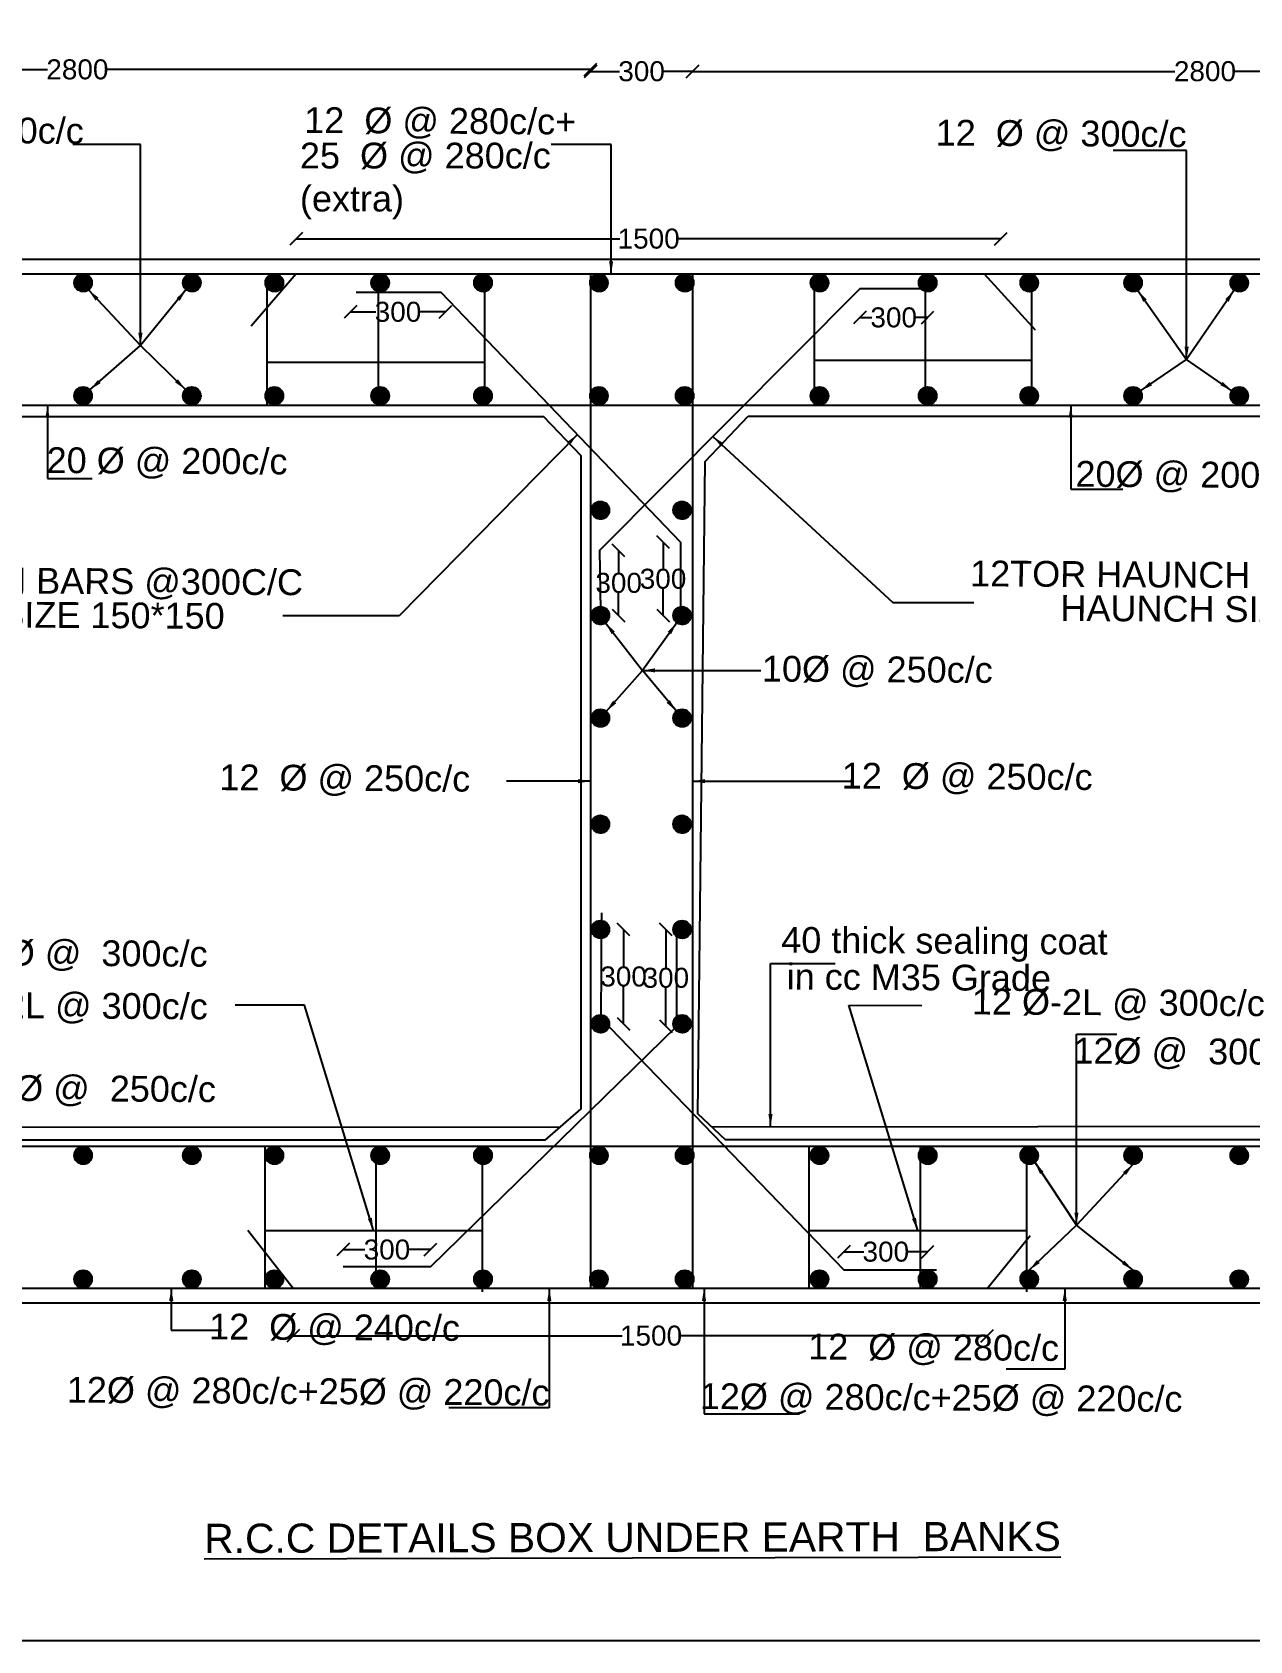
# Model space of a CAD drawing. Header units: millimetres. Extents: x 5124 to 6568637, y 2311 to 91879094.
# Drawn here: x 3732011 to 3741149, y 45934475 to 45946545 of the extents above; entities that cross this region are included whole.
import ezdxf

# ---------------------------------------------------------------- set-up
doc = ezdxf.new("R2010")
doc.units = ezdxf.units.MM
doc.header["$MEASUREMENT"] = 0
for name, color, linetype in [('DIMENSION', 7, 'Continuous'), ('DRAWING', 7, 'Continuous'), ('TEXT', 7, 'Continuous')]:
    doc.layers.add(name, color=color, linetype=linetype)
doc.styles.get("Standard").update_dxf_attribs({"font": 'arial.ttf', "height": 150})
doc.dimstyles.get("Standard").update_dxf_attribs({"dimtxt": 200, "dimasz": 110, "dimexe": 0.18, "dimexo": 0.0625, "dimgap": 0.09, "dimtad": 0, "dimtih": 1, "dimtoh": 1, "dimdec": 0, "dimzin": 0, "dimdsep": 46, "dimtxsty": 'Standard', "dimblk": 'OBLIQUE', "dimcen": 0.09, "dimse1": 1, "dimse2": 1, "dimadec": 0, "dimazin": 0, "dimtfac": 1, "dimtdec": 0, "dimtofl": 0, "dimtmove": 0, "dimatfit": 3, "dimfxl": 1, "dimtolj": 1, "dimtzin": 0, "dimarcsym": 0})

# ---------------------------------------------------------------- blocks, each defined once
blk = doc.blocks.new('_Oblique')
at = {"color": 0, "linetype": 'ByBlock', "lineweight": -2}
blk.add_line((-0.5, -0.5), (0.5, 0.5), dxfattribs=at)
blk = doc.blocks.new('*D96')
at = {"layer": 'Defpoints', "color": 0}
for p in [(3736201, 45946265), (3728498, 45944731), (3736201, 45944731)]:
    blk.add_point(p, dxfattribs=at)
at = {"layer": 'DIMENSION', "color": 0, "lineweight": -2}
for p, q in [((3728498, 45946265), (3732125, 45946265)), ((3736201, 45946265), (3732575, 45946265))]:
    blk.add_line(p, q, dxfattribs=at)
at = {"layer": 'DIMENSION', "color": 0, "lineweight": -2, "xscale": 95, "yscale": 95, "zscale": 95, "rotation": 180}
blk.add_blockref('_Oblique', (3728498, 45946265), dxfattribs=at)
at = {"layer": 'DIMENSION', "color": 0, "lineweight": -2, "xscale": 95, "yscale": 95, "zscale": 95}
blk.add_blockref('_Oblique', (3736201, 45946265), dxfattribs=at)
at = {"layer": 'DIMENSION', "color": 0, "insert": (3732350, 45946265), "char_height": 150, "attachment_point": 5}
blk.add_mtext('\\A1;2800', dxfattribs=at)
blk = doc.blocks.new('*D97')
at = {"layer": 'Defpoints', "color": 0}
for p in [(3736966, 45946251), (3736201, 45944731), (3736966, 45944731)]:
    blk.add_point(p, dxfattribs=at)
at = {"layer": 'DIMENSION', "color": 0, "lineweight": -2}
for p, q in [((3736201, 45946251), (3736418, 45946251)), ((3736966, 45946251), (3736749, 45946251))]:
    blk.add_line(p, q, dxfattribs=at)
at = {"layer": 'DIMENSION', "color": 0, "lineweight": -2, "xscale": 95, "yscale": 95, "zscale": 95, "rotation": 180}
blk.add_blockref('_Oblique', (3736201, 45946251), dxfattribs=at)
at = {"layer": 'DIMENSION', "color": 0, "lineweight": -2, "xscale": 95, "yscale": 95, "zscale": 95}
blk.add_blockref('_Oblique', (3736966, 45946251), dxfattribs=at)
at = {"layer": 'DIMENSION', "color": 0, "insert": (3736584, 45946251), "char_height": 150, "attachment_point": 5}
blk.add_mtext('\\A1;300', dxfattribs=at)
blk = doc.blocks.new('*D98')
at = {"layer": 'Defpoints', "color": 0}
for p in [(3744657, 45946251), (3736966, 45944697), (3744657, 45944731)]:
    blk.add_point(p, dxfattribs=at)
at = {"layer": 'DIMENSION', "color": 0, "lineweight": -2}
for p, q in [((3736966, 45946251), (3740587, 45946251)), ((3744657, 45946251), (3741037, 45946251))]:
    blk.add_line(p, q, dxfattribs=at)
at = {"layer": 'DIMENSION', "color": 0, "lineweight": -2, "xscale": 95, "yscale": 95, "zscale": 95, "rotation": 180}
blk.add_blockref('_Oblique', (3736966, 45946251), dxfattribs=at)
at = {"layer": 'DIMENSION', "color": 0, "lineweight": -2, "xscale": 95, "yscale": 95, "zscale": 95}
blk.add_blockref('_Oblique', (3744657, 45946251), dxfattribs=at)
at = {"layer": 'DIMENSION', "color": 0, "insert": (3740812, 45946251), "char_height": 150, "attachment_point": 5}
blk.add_mtext('\\A1;2800', dxfattribs=at)
blk = doc.blocks.new('*D100')
at = {"layer": 'Defpoints', "color": 0}
for p in [(3739281, 45944995), (3733993, 45944731), (3739281, 45944731)]:
    blk.add_point(p, dxfattribs=at)
at = {"layer": 'DIMENSION', "color": 0, "lineweight": -2}
for p, q in [((3733993, 45944995), (3736420, 45944995)), ((3739281, 45944995), (3736854, 45944995))]:
    blk.add_line(p, q, dxfattribs=at)
at = {"layer": 'DIMENSION', "color": 0, "lineweight": -2, "xscale": 95, "yscale": 95, "zscale": 95, "rotation": 180}
blk.add_blockref('_Oblique', (3733993, 45944995), dxfattribs=at)
at = {"layer": 'DIMENSION', "color": 0, "lineweight": -2, "xscale": 95, "yscale": 95, "zscale": 95}
blk.add_blockref('_Oblique', (3739281, 45944995), dxfattribs=at)
at = {"layer": 'DIMENSION', "color": 0, "insert": (3736637, 45944995), "char_height": 150, "attachment_point": 5}
blk.add_mtext('\\A1;1500', dxfattribs=at)
blk = doc.blocks.new('*D101')
at = {"layer": 'Defpoints', "color": 0}
for p in [(3738221, 45944619), (3738731, 45944598), (3738221, 45944404)]:
    blk.add_point(p, dxfattribs=at)
at = {"layer": 'DIMENSION', "color": 0, "lineweight": -2}
for p, q in [((3738221, 45944404), (3738311, 45944404)), ((3738731, 45944404), (3738642, 45944404))]:
    blk.add_line(p, q, dxfattribs=at)
at = {"layer": 'DIMENSION', "color": 0, "lineweight": -2, "xscale": 95, "yscale": 95, "zscale": 95, "rotation": 180}
blk.add_blockref('_Oblique', (3738221, 45944404), dxfattribs=at)
at = {"layer": 'DIMENSION', "color": 0, "lineweight": -2, "xscale": 95, "yscale": 95, "zscale": 95}
blk.add_blockref('_Oblique', (3738731, 45944404), dxfattribs=at)
at = {"layer": 'DIMENSION', "color": 0, "insert": (3738476, 45944404), "char_height": 150, "attachment_point": 5}
blk.add_mtext('\\A1;300', dxfattribs=at)
blk = doc.blocks.new('*D102')
at = {"layer": 'Defpoints', "color": 0}
for p in [(3734399, 45944585), (3735113, 45944558), (3735113, 45944446)]:
    blk.add_point(p, dxfattribs=at)
at = {"layer": 'DIMENSION', "color": 0, "lineweight": -2}
for p, q in [((3734399, 45944446), (3734591, 45944446)), ((3735113, 45944446), (3734922, 45944446))]:
    blk.add_line(p, q, dxfattribs=at)
at = {"layer": 'DIMENSION', "color": 0, "lineweight": -2, "xscale": 95, "yscale": 95, "zscale": 95, "rotation": 180}
blk.add_blockref('_Oblique', (3734399, 45944446), dxfattribs=at)
at = {"layer": 'DIMENSION', "color": 0, "lineweight": -2, "xscale": 95, "yscale": 95, "zscale": 95}
blk.add_blockref('_Oblique', (3735113, 45944446), dxfattribs=at)
at = {"layer": 'DIMENSION', "color": 0, "insert": (3734756, 45944446), "char_height": 150, "attachment_point": 5}
blk.add_mtext('\\A1;300', dxfattribs=at)
blk = doc.blocks.new('*D107')
at = {"layer": 'Defpoints', "color": 0}
for p in [(3734345, 45937410), (3734345, 45937281), (3735000, 45937281)]:
    blk.add_point(p, dxfattribs=at)
at = {"layer": 'DIMENSION', "color": 0, "lineweight": -2}
for p, q in [((3734345, 45937410), (3734507, 45937410)), ((3735000, 45937410), (3734838, 45937410))]:
    blk.add_line(p, q, dxfattribs=at)
at = {"layer": 'DIMENSION', "color": 0, "lineweight": -2, "xscale": 95, "yscale": 95, "zscale": 95, "rotation": 180}
blk.add_blockref('_Oblique', (3734345, 45937410), dxfattribs=at)
at = {"layer": 'DIMENSION', "color": 0, "lineweight": -2, "xscale": 95, "yscale": 95, "zscale": 95}
blk.add_blockref('_Oblique', (3735000, 45937410), dxfattribs=at)
at = {"layer": 'DIMENSION', "color": 0, "insert": (3734673, 45937410), "char_height": 150, "attachment_point": 5}
blk.add_mtext('\\A1;300', dxfattribs=at)
blk = doc.blocks.new('*D108')
at = {"layer": 'Defpoints', "color": 0}
for p in [(3736275, 45939812), (3736275, 45939105), (3736449, 45939105)]:
    blk.add_point(p, dxfattribs=at)
at = {"layer": 'DIMENSION', "color": 0, "lineweight": -2}
for p, q in [((3736449, 45939812), (3736449, 45939535)), ((3736449, 45939105), (3736449, 45939382))]:
    blk.add_line(p, q, dxfattribs=at)
at = {"layer": 'DIMENSION', "color": 0, "lineweight": -2, "xscale": 95, "yscale": 95, "zscale": 95}
for p, rotation in [((3736449, 45939812), 90), ((3736449, 45939105), 270)]:
    blk.add_blockref('_Oblique', p, dxfattribs=dict(at, rotation=rotation))
at = {"layer": 'DIMENSION', "color": 0, "insert": (3736449, 45939459), "char_height": 150, "attachment_point": 5}
blk.add_mtext('\\A1;300', dxfattribs=at)
blk = doc.blocks.new('*D109')
at = {"layer": 'Defpoints', "color": 0}
for p in [(3736766, 45939812), (3736888, 45939812), (3736847, 45939086)]:
    blk.add_point(p, dxfattribs=at)
at = {"layer": 'DIMENSION', "color": 0, "lineweight": -2}
for p, q in [((3736766, 45939812), (3736766, 45939526)), ((3736766, 45939086), (3736766, 45939372))]:
    blk.add_line(p, q, dxfattribs=at)
at = {"layer": 'DIMENSION', "color": 0, "lineweight": -2, "xscale": 95, "yscale": 95, "zscale": 95}
for p, rotation in [((3736766, 45939812), 90), ((3736766, 45939086), 270)]:
    blk.add_blockref('_Oblique', p, dxfattribs=dict(at, rotation=rotation))
at = {"layer": 'DIMENSION', "color": 0, "insert": (3736766, 45939449), "char_height": 150, "attachment_point": 5}
blk.add_mtext('\\A1;300', dxfattribs=at)
blk = doc.blocks.new('*D110')
at = {"layer": 'Defpoints', "color": 0}
for p in [(3736269, 45942656), (3736412, 45942656), (3736275, 45942168)]:
    blk.add_point(p, dxfattribs=at)
at = {"layer": 'DIMENSION', "color": 0, "lineweight": -2}
for p, q in [((3736412, 45942656), (3736412, 45942489)), ((3736412, 45942168), (3736412, 45942335))]:
    blk.add_line(p, q, dxfattribs=at)
at = {"layer": 'DIMENSION', "color": 0, "lineweight": -2, "xscale": 95, "yscale": 95, "zscale": 95}
for p, rotation in [((3736412, 45942656), 90), ((3736412, 45942168), 270)]:
    blk.add_blockref('_Oblique', p, dxfattribs=dict(at, rotation=rotation))
at = {"layer": 'DIMENSION', "color": 0, "insert": (3736412, 45942412), "char_height": 150, "attachment_point": 5}
blk.add_mtext('\\A1;300', dxfattribs=at)
blk = doc.blocks.new('*D111')
at = {"layer": 'Defpoints', "color": 0}
for p in [(3736877, 45942718), (3736745, 45942168), (3736888, 45942168)]:
    blk.add_point(p, dxfattribs=at)
at = {"layer": 'DIMENSION', "color": 0, "lineweight": -2}
for p, q in [((3736745, 45942718), (3736745, 45942519)), ((3736745, 45942168), (3736745, 45942366))]:
    blk.add_line(p, q, dxfattribs=at)
at = {"layer": 'DIMENSION', "color": 0, "lineweight": -2, "xscale": 95, "yscale": 95, "zscale": 95}
for p, rotation in [((3736745, 45942718), 90), ((3736745, 45942168), 270)]:
    blk.add_blockref('_Oblique', p, dxfattribs=dict(at, rotation=rotation))
at = {"layer": 'DIMENSION', "color": 0, "insert": (3736745, 45942443), "char_height": 150, "attachment_point": 5}
blk.add_mtext('\\A1;300', dxfattribs=at)
blk = doc.blocks.new('*D118')
at = {"layer": 'Defpoints', "color": 0}
for p in [(3733970, 45937119), (3739178, 45937119), (3739178, 45936764)]:
    blk.add_point(p, dxfattribs=at)
at = {"layer": 'DIMENSION', "color": 0, "lineweight": -2}
for p, q in [((3733970, 45936764), (3736438, 45936764)), ((3739178, 45936764), (3736872, 45936764))]:
    blk.add_line(p, q, dxfattribs=at)
at = {"layer": 'DIMENSION', "color": 0, "lineweight": -2, "xscale": 95, "yscale": 95, "zscale": 95, "rotation": 180}
blk.add_blockref('_Oblique', (3733970, 45936764), dxfattribs=at)
at = {"layer": 'DIMENSION', "color": 0, "lineweight": -2, "xscale": 95, "yscale": 95, "zscale": 95}
blk.add_blockref('_Oblique', (3739178, 45936764), dxfattribs=at)
at = {"layer": 'DIMENSION', "color": 0, "insert": (3736655, 45936764), "char_height": 150, "attachment_point": 5}
blk.add_mtext('\\A1;1500', dxfattribs=at)
blk = doc.blocks.new('*D119')
at = {"layer": 'Defpoints', "color": 0}
for p in [(3738731, 45937394), (3738103, 45937259), (3738731, 45937256)]:
    blk.add_point(p, dxfattribs=at)
at = {"layer": 'DIMENSION', "color": 0, "lineweight": -2}
for p, q in [((3738103, 45937394), (3738252, 45937394)), ((3738731, 45937394), (3738583, 45937394))]:
    blk.add_line(p, q, dxfattribs=at)
at = {"layer": 'DIMENSION', "color": 0, "lineweight": -2, "xscale": 95, "yscale": 95, "zscale": 95, "rotation": 180}
blk.add_blockref('_Oblique', (3738103, 45937394), dxfattribs=at)
at = {"layer": 'DIMENSION', "color": 0, "lineweight": -2, "xscale": 95, "yscale": 95, "zscale": 95}
blk.add_blockref('_Oblique', (3738731, 45937394), dxfattribs=at)
at = {"layer": 'DIMENSION', "color": 0, "insert": (3738417, 45937394), "char_height": 150, "attachment_point": 5}
blk.add_mtext('\\A1;300', dxfattribs=at)

msp = doc.modelspace()

# ---------------------------------------------------------------- hatches: boundary and pattern name
at = {"layer": 'DRAWING'}
h = msp.add_hatch(dxfattribs=at)
h.set_pattern_fill('ANSI31', color=256, scale=0.879733, style=0)
h.set_pattern_definition([(45, (570531.74816, 5525353.57618), (-0.07775810721613, 0.07775810721613), [])])
h.paths.add_polyline_path([(3732459.7, 45944664.6, 0.9586945), (3732326.7, 45944670.2), (3732326.7, 45944659, 0.9586945)])
h = msp.add_hatch(dxfattribs=at)
h.set_pattern_fill('ANSI31', color=256, scale=0.879733, style=0)
h.set_pattern_definition([(45, (571347.32808, 5525353.57618), (-0.07775810721613, 0.07775810721613), [])])
h.paths.add_polyline_path([(3733275.3, 45944664.6, 0.9586945), (3733142.3, 45944670.2), (3733142.3, 45944659, 0.9586945)])
h = msp.add_hatch(dxfattribs=at)
h.set_pattern_fill('ANSI31', color=256, scale=0.879733, style=0)
h.set_pattern_definition([(45, (571966.5322, 5525353.57618), (-0.07775810721613, 0.07775810721613), [])])
h.paths.add_polyline_path([(3733894.5, 45944664.6, 0.9586945), (3733761.5, 45944670.2), (3733761.5, 45944659, 0.9586945)])
h = msp.add_hatch(dxfattribs=at)
h.set_pattern_fill('ANSI31', color=256, scale=0.879733, style=0)
h.set_pattern_definition([(45, (572760.9331, 5525353.57618), (-0.07775810721613, 0.07775810721613), [])])
h.paths.add_polyline_path([(3734688.9, 45944664.6, 0.9586945), (3734555.9, 45944670.2), (3734555.9, 45944659, 0.9586945)])
h = msp.add_hatch(dxfattribs=at)
h.set_pattern_fill('ANSI31', color=256, scale=0.879733, style=0)
h.set_pattern_definition([(45, (573532.77648, 5525353.57618), (-0.07775810721613, 0.07775810721613), [])])
h.paths.add_polyline_path([(3735460.8, 45944664.6, 0.9586945), (3735327.7, 45944670.2), (3735327.7, 45944659, 0.9586945)])
h = msp.add_hatch(dxfattribs=at)
h.set_pattern_fill('ANSI31', color=256, scale=0.879733, style=0)
h.set_pattern_definition([(45, (574402.74511, 5525353.57618), (-0.07775810721613, 0.07775810721613), [])])
h.paths.add_polyline_path([(3736330.7, 45944664.6, 0.9586945), (3736197.7, 45944670.2), (3736197.7, 45944659, 0.9586945)])
h = msp.add_hatch(dxfattribs=at)
h.set_pattern_fill('ANSI31', color=256, scale=0.879733, style=0)
h.set_pattern_definition([(45, (575046.1359, 5525353.57618), (-0.07775810721613, 0.07775810721613), [])])
h.paths.add_polyline_path([(3736974.1, 45944664.6, 0.9586945), (3736841.1, 45944670.2), (3736841.1, 45944659, 0.9586945)])
h = msp.add_hatch(dxfattribs=at)
h.set_pattern_fill('ANSI31', color=256, scale=0.879733, style=0)
h.set_pattern_definition([(45, (576057.71567, 5525353.57618), (-0.07775810721613, 0.07775810721613), [])])
h.paths.add_polyline_path([(3737985.7, 45944664.6, 0.9586945), (3737852.7, 45944670.2), (3737852.7, 45944659, 0.9586945)])
h = msp.add_hatch(dxfattribs=at)
h.set_pattern_fill('ANSI31', color=256, scale=0.879733, style=0)
h.set_pattern_definition([(45, (576869.536, 5525353.57618), (-0.07775810721613, 0.07775810721613), [])])
h.paths.add_polyline_path([(3738797.5, 45944664.6, 0.9586945), (3738664.5, 45944670.2), (3738664.5, 45944659, 0.9586945)])
h = msp.add_hatch(dxfattribs=at)
h.set_pattern_fill('ANSI31', color=256, scale=0.879733, style=0)
h.set_pattern_definition([(45, (577631.98041, 5525353.57618), (-0.07775810721613, 0.07775810721613), [])])
h.paths.add_polyline_path([(3739560, 45944664.6, 0.9586945), (3739426.9, 45944670.2), (3739426.9, 45944659, 0.9586945)])
h = msp.add_hatch(dxfattribs=at)
h.set_pattern_fill('ANSI31', color=256, scale=0.879733, style=0)
h.set_pattern_definition([(45, (578411.21764, 5525353.57618), (-0.07775810721613, 0.07775810721613), [])])
h.paths.add_polyline_path([(3740339.2, 45944664.6, 0.9586945), (3740206.2, 45944670.2), (3740206.2, 45944659, 0.9586945)])
h = msp.add_hatch(dxfattribs=at)
h.set_pattern_fill('ANSI31', color=256, scale=0.879733, style=0)
h.set_pattern_definition([(45, (579207.74899, 5525353.57618), (-0.07775810721613, 0.07775810721613), [])])
h.paths.add_polyline_path([(3741135.7, 45944664.6, 0.9586945), (3741002.7, 45944670.2), (3741002.7, 45944659, 0.9586945)])
h = msp.add_hatch(dxfattribs=at)
h.set_pattern_fill('ANSI31', color=256, scale=0.879733, style=0)
h.set_pattern_definition([(45, (570531.74816, 5524505.63443), (-0.07775810721613, 0.07775810721613), [])])
h.paths.add_polyline_path([(3732459.7, 45943816.7, 0.9586945), (3732326.7, 45943822.3), (3732326.7, 45943811.1, 0.9586945)])
h = msp.add_hatch(dxfattribs=at)
h.set_pattern_fill('ANSI31', color=256, scale=0.879733, style=0)
h.set_pattern_definition([(45, (571347.32808, 5524505.63443), (-0.07775810721613, 0.07775810721613), [])])
h.paths.add_polyline_path([(3733275.3, 45943816.7, 0.9586945), (3733142.3, 45943822.3), (3733142.3, 45943811.1, 0.9586945)])
h = msp.add_hatch(dxfattribs=at)
h.set_pattern_fill('ANSI31', color=256, scale=0.879733, style=0)
h.set_pattern_definition([(45, (571966.5322, 5524505.63443), (-0.07775810721613, 0.07775810721613), [])])
h.paths.add_polyline_path([(3733894.5, 45943816.7, 0.9586945), (3733761.5, 45943822.3), (3733761.5, 45943811.1, 0.9586945)])
h = msp.add_hatch(dxfattribs=at)
h.set_pattern_fill('ANSI31', color=256, scale=0.879733, style=0)
h.set_pattern_definition([(45, (572760.9331, 5524505.63443), (-0.07775810721613, 0.07775810721613), [])])
h.paths.add_polyline_path([(3734688.9, 45943816.7, 0.9586945), (3734555.9, 45943822.3), (3734555.9, 45943811.1, 0.9586945)])
h = msp.add_hatch(dxfattribs=at)
h.set_pattern_fill('ANSI31', color=256, scale=0.879733, style=0)
h.set_pattern_definition([(45, (573532.77648, 5524505.63443), (-0.07775810721613, 0.07775810721613), [])])
h.paths.add_polyline_path([(3735460.8, 45943816.7, 0.9586945), (3735327.7, 45943822.3), (3735327.7, 45943811.1, 0.9586945)])
h = msp.add_hatch(dxfattribs=at)
h.set_pattern_fill('ANSI31', color=256, scale=0.879733, style=0)
h.set_pattern_definition([(45, (574402.74511, 5524505.63443), (-0.07775810721613, 0.07775810721613), [])])
h.paths.add_polyline_path([(3736330.7, 45943816.7, 0.9586945), (3736197.7, 45943822.3), (3736197.7, 45943811.1, 0.9586945)])
h = msp.add_hatch(dxfattribs=at)
h.set_pattern_fill('ANSI31', color=256, scale=0.879733, style=0)
h.set_pattern_definition([(45, (575046.1359, 5524505.63443), (-0.07775810721613, 0.07775810721613), [])])
h.paths.add_polyline_path([(3736974.1, 45943816.7, 0.9586945), (3736841.1, 45943822.3), (3736841.1, 45943811.1, 0.9586945)])
h = msp.add_hatch(dxfattribs=at)
h.set_pattern_fill('ANSI31', color=256, scale=0.879733, style=0)
h.set_pattern_definition([(45, (576057.71567, 5524505.63443), (-0.07775810721613, 0.07775810721613), [])])
h.paths.add_polyline_path([(3737985.7, 45943816.7, 0.9586945), (3737852.7, 45943822.3), (3737852.7, 45943811.1, 0.9586945)])
h = msp.add_hatch(dxfattribs=at)
h.set_pattern_fill('ANSI31', color=256, scale=0.879733, style=0)
h.set_pattern_definition([(45, (576869.536, 5524505.63443), (-0.07775810721613, 0.07775810721613), [])])
h.paths.add_polyline_path([(3738797.5, 45943816.7, 0.9586945), (3738664.5, 45943822.3), (3738664.5, 45943811.1, 0.9586945)])
h = msp.add_hatch(dxfattribs=at)
h.set_pattern_fill('ANSI31', color=256, scale=0.879733, style=0)
h.set_pattern_definition([(45, (577631.98041, 5524505.63443), (-0.07775810721613, 0.07775810721613), [])])
h.paths.add_polyline_path([(3739560, 45943816.7, 0.9586945), (3739426.9, 45943822.3), (3739426.9, 45943811.1, 0.9586945)])
h = msp.add_hatch(dxfattribs=at)
h.set_pattern_fill('ANSI31', color=256, scale=0.879733, style=0)
h.set_pattern_definition([(45, (578411.21764, 5524505.63443), (-0.07775810721613, 0.07775810721613), [])])
h.paths.add_polyline_path([(3740339.2, 45943816.7, 0.9586945), (3740206.2, 45943822.3), (3740206.2, 45943811.1, 0.9586945)])
h = msp.add_hatch(dxfattribs=at)
h.set_pattern_fill('ANSI31', color=256, scale=0.879733, style=0)
h.set_pattern_definition([(45, (579207.74899, 5524505.63443), (-0.07775810721613, 0.07775810721613), [])])
h.paths.add_polyline_path([(3741135.7, 45943816.7, 0.9586945), (3741002.7, 45943822.3), (3741002.7, 45943811.1, 0.9586945)])
h = msp.add_hatch(dxfattribs=at)
h.set_pattern_fill('ANSI31', color=256, scale=0.879733, style=0)
h.set_pattern_definition([(45, (574413.75229, 5523646.84931), (-0.07775810721613, 0.07775810721613), [])])
h.paths.add_polyline_path([(3736341.7, 45942957.9, 0.9586945), (3736208.7, 45942963.5), (3736208.7, 45942952.3, 0.9586945)])
h = msp.add_hatch(dxfattribs=at)
h.set_pattern_fill('ANSI31', color=256, scale=0.879733, style=0)
h.set_pattern_definition([(45, (575026.31446, 5523646.84931), (-0.07775810721613, 0.07775810721613), [])])
h.paths.add_polyline_path([(3736954.3, 45942957.9, 0.9586945), (3736821.3, 45942963.5), (3736821.3, 45942952.3, 0.9586945)])
h = msp.add_hatch(dxfattribs=at)
h.set_pattern_fill('ANSI31', color=256, scale=0.879733, style=0)
h.set_pattern_definition([(45, (574413.75229, 5522856.93204), (-0.07775810721613, 0.07775810721613), [])])
h.paths.add_polyline_path([(3736341.7, 45942168, 0.9586945), (3736208.7, 45942173.6), (3736208.7, 45942162.4, 0.9586945)])
h = msp.add_hatch(dxfattribs=at)
h.set_pattern_fill('ANSI31', color=256, scale=0.879733, style=0)
h.set_pattern_definition([(45, (575026.31446, 5522856.93204), (-0.07775810721613, 0.07775810721613), [])])
h.paths.add_polyline_path([(3736954.3, 45942168, 0.9586945), (3736821.3, 45942173.6), (3736821.3, 45942162.4, 0.9586945)])
h = msp.add_hatch(dxfattribs=at)
h.set_pattern_fill('ANSI31', color=256, scale=0.879733, style=0)
h.set_pattern_definition([(45, (574413.75229, 5522087.52985), (-0.07775810721613, 0.07775810721613), [])])
h.paths.add_polyline_path([(3736341.7, 45941398.6, 0.9586945), (3736208.7, 45941404.2), (3736208.7, 45941393, 0.9586945)])
h = msp.add_hatch(dxfattribs=at)
h.set_pattern_fill('ANSI31', color=256, scale=0.879733, style=0)
h.set_pattern_definition([(45, (575026.31446, 5522087.52985), (-0.07775810721613, 0.07775810721613), [])])
h.paths.add_polyline_path([(3736954.3, 45941398.6, 0.9586945), (3736821.3, 45941404.2), (3736821.3, 45941393, 0.9586945)])
h = msp.add_hatch(dxfattribs=at)
h.set_pattern_fill('ANSI31', color=256, scale=0.879733, style=0)
h.set_pattern_definition([(45, (574413.75229, 5521291.27791), (-0.07775810721613, 0.07775810721613), [])])
h.paths.add_polyline_path([(3736341.7, 45940602.3, 0.9586945), (3736208.7, 45940607.9), (3736208.7, 45940596.7, 0.9586945)])
h = msp.add_hatch(dxfattribs=at)
h.set_pattern_fill('ANSI31', color=256, scale=0.879733, style=0)
h.set_pattern_definition([(45, (575026.31446, 5521291.27791), (-0.07775810721613, 0.07775810721613), [])])
h.paths.add_polyline_path([(3736954.3, 45940602.3, 0.9586945), (3736821.3, 45940607.9), (3736821.3, 45940596.7, 0.9586945)])
h = msp.add_hatch(dxfattribs=at)
h.set_pattern_fill('ANSI31', color=256, scale=0.879733, style=0)
h.set_pattern_definition([(45, (574413.75229, 5520501.41876), (-0.07775810721613, 0.07775810721613), [])])
h.paths.add_polyline_path([(3736341.7, 45939812.5, 0.9586945), (3736208.7, 45939818.1), (3736208.7, 45939806.8, 0.9586945)])
h = msp.add_hatch(dxfattribs=at)
h.set_pattern_fill('ANSI31', color=256, scale=0.879733, style=0)
h.set_pattern_definition([(45, (575026.31446, 5520501.41876), (-0.07775810721613, 0.07775810721613), [])])
h.paths.add_polyline_path([(3736954.3, 45939812.5, 0.9586945), (3736821.3, 45939818.1), (3736821.3, 45939806.8, 0.9586945)])
h = msp.add_hatch(dxfattribs=at)
h.set_pattern_fill('ANSI31', color=256, scale=0.879733, style=0)
h.set_pattern_definition([(45, (574413.75229, 5519793.56177), (-0.07775810721613, 0.07775810721613), [])])
h.paths.add_polyline_path([(3736341.7, 45939104.6, 0.9586945), (3736208.7, 45939110.2), (3736208.7, 45939099, 0.9586945)])
h = msp.add_hatch(dxfattribs=at)
h.set_pattern_fill('ANSI31', color=256, scale=0.879733, style=0)
h.set_pattern_definition([(45, (575026.31446, 5519793.56177), (-0.07775810721613, 0.07775810721613), [])])
h.paths.add_polyline_path([(3736954.3, 45939104.6, 0.9586945), (3736821.3, 45939110.2), (3736821.3, 45939099, 0.9586945)])
h = msp.add_hatch(dxfattribs=at)
h.set_pattern_fill('ANSI31', color=256, scale=0.879733, style=0)
h.set_pattern_definition([(45, (570531.74816, 5518806.33954), (-0.07775810721613, 0.07775810721613), [])])
h.paths.add_polyline_path([(3732459.7, 45938117.4, 0.9586945), (3732326.7, 45938123), (3732326.7, 45938111.8, 0.9586945)])
h = msp.add_hatch(dxfattribs=at)
h.set_pattern_fill('ANSI31', color=256, scale=0.879733, style=0)
h.set_pattern_definition([(45, (571347.32808, 5518806.33954), (-0.07775810721613, 0.07775810721613), [])])
h.paths.add_polyline_path([(3733275.3, 45938117.4, 0.9586945), (3733142.3, 45938123), (3733142.3, 45938111.8, 0.9586945)])
h = msp.add_hatch(dxfattribs=at)
h.set_pattern_fill('ANSI31', color=256, scale=0.879733, style=0)
h.set_pattern_definition([(45, (571966.5322, 5518806.33954), (-0.07775810721613, 0.07775810721613), [])])
h.paths.add_polyline_path([(3733894.5, 45938117.4, 0.9586945), (3733761.5, 45938123), (3733761.5, 45938111.8, 0.9586945)])
h = msp.add_hatch(dxfattribs=at)
h.set_pattern_fill('ANSI31', color=256, scale=0.879733, style=0)
h.set_pattern_definition([(45, (572760.9331, 5518806.33954), (-0.07775810721613, 0.07775810721613), [])])
h.paths.add_polyline_path([(3734688.9, 45938117.4, 0.9586945), (3734555.9, 45938123), (3734555.9, 45938111.8, 0.9586945)])
h = msp.add_hatch(dxfattribs=at)
h.set_pattern_fill('ANSI31', color=256, scale=0.879733, style=0)
h.set_pattern_definition([(45, (573532.77648, 5518806.33954), (-0.07775810721613, 0.07775810721613), [])])
h.paths.add_polyline_path([(3735460.8, 45938117.4, 0.9586945), (3735327.7, 45938123), (3735327.7, 45938111.8, 0.9586945)])
h = msp.add_hatch(dxfattribs=at)
h.set_pattern_fill('ANSI31', color=256, scale=0.879733, style=0)
h.set_pattern_definition([(45, (574402.74511, 5518806.33954), (-0.07775810721613, 0.07775810721613), [])])
h.paths.add_polyline_path([(3736330.7, 45938117.4, 0.9586945), (3736197.7, 45938123), (3736197.7, 45938111.8, 0.9586945)])
h = msp.add_hatch(dxfattribs=at)
h.set_pattern_fill('ANSI31', color=256, scale=0.879733, style=0)
h.set_pattern_definition([(45, (575046.1359, 5518806.33954), (-0.07775810721613, 0.07775810721613), [])])
h.paths.add_polyline_path([(3736974.1, 45938117.4, 0.9586945), (3736841.1, 45938123), (3736841.1, 45938111.8, 0.9586945)])
h = msp.add_hatch(dxfattribs=at)
h.set_pattern_fill('ANSI31', color=256, scale=0.879733, style=0)
h.set_pattern_definition([(45, (576057.71567, 5518806.33954), (-0.07775810721613, 0.07775810721613), [])])
h.paths.add_polyline_path([(3737985.7, 45938117.4, 0.9586945), (3737852.7, 45938123), (3737852.7, 45938111.8, 0.9586945)])
h = msp.add_hatch(dxfattribs=at)
h.set_pattern_fill('ANSI31', color=256, scale=0.879733, style=0)
h.set_pattern_definition([(45, (576869.536, 5518806.33954), (-0.07775810721613, 0.07775810721613), [])])
h.paths.add_polyline_path([(3738797.5, 45938117.4, 0.9586945), (3738664.5, 45938123), (3738664.5, 45938111.8, 0.9586945)])
h = msp.add_hatch(dxfattribs=at)
h.set_pattern_fill('ANSI31', color=256, scale=0.879733, style=0)
h.set_pattern_definition([(45, (577631.98041, 5518806.33954), (-0.07775810721613, 0.07775810721613), [])])
h.paths.add_polyline_path([(3739560, 45938117.4, 0.9586945), (3739426.9, 45938123), (3739426.9, 45938111.8, 0.9586945)])
h = msp.add_hatch(dxfattribs=at)
h.set_pattern_fill('ANSI31', color=256, scale=0.879733, style=0)
h.set_pattern_definition([(45, (578411.21764, 5518806.33954), (-0.07775810721613, 0.07775810721613), [])])
h.paths.add_polyline_path([(3740339.2, 45938117.4, 0.9586945), (3740206.2, 45938123), (3740206.2, 45938111.8, 0.9586945)])
h = msp.add_hatch(dxfattribs=at)
h.set_pattern_fill('ANSI31', color=256, scale=0.879733, style=0)
h.set_pattern_definition([(45, (579207.74899, 5518806.33954), (-0.07775810721613, 0.07775810721613), [])])
h.paths.add_polyline_path([(3741135.7, 45938117.4, 0.9586945), (3741002.7, 45938123), (3741002.7, 45938111.8, 0.9586945)])
h = msp.add_hatch(dxfattribs=at)
h.set_pattern_fill('ANSI31', color=256, scale=0.879733, style=0)
h.set_pattern_definition([(45, (570531.74816, 5517878.04728), (-0.07775810721613, 0.07775810721613), [])])
h.paths.add_polyline_path([(3732459.7, 45937189.1, 0.9586945), (3732326.7, 45937194.7), (3732326.7, 45937183.5, 0.9586945)])
h = msp.add_hatch(dxfattribs=at)
h.set_pattern_fill('ANSI31', color=256, scale=0.879733, style=0)
h.set_pattern_definition([(45, (571347.32808, 5517878.04728), (-0.07775810721613, 0.07775810721613), [])])
h.paths.add_polyline_path([(3733275.3, 45937189.1, 0.9586945), (3733142.3, 45937194.7), (3733142.3, 45937183.5, 0.9586945)])
h = msp.add_hatch(dxfattribs=at)
h.set_pattern_fill('ANSI31', color=256, scale=0.879733, style=0)
h.set_pattern_definition([(45, (571966.5322, 5517878.04728), (-0.07775810721613, 0.07775810721613), [])])
h.paths.add_polyline_path([(3733894.5, 45937189.1, 0.9586945), (3733761.5, 45937194.7), (3733761.5, 45937183.5, 0.9586945)])
h = msp.add_hatch(dxfattribs=at)
h.set_pattern_fill('ANSI31', color=256, scale=0.879733, style=0)
h.set_pattern_definition([(45, (572760.9331, 5517878.04728), (-0.07775810721613, 0.07775810721613), [])])
h.paths.add_polyline_path([(3734688.9, 45937189.1, 0.9586945), (3734555.9, 45937194.7), (3734555.9, 45937183.5, 0.9586945)])
h = msp.add_hatch(dxfattribs=at)
h.set_pattern_fill('ANSI31', color=256, scale=0.879733, style=0)
h.set_pattern_definition([(45, (573532.77648, 5517878.04728), (-0.07775810721613, 0.07775810721613), [])])
h.paths.add_polyline_path([(3735460.8, 45937189.1, 0.9586945), (3735327.7, 45937194.7), (3735327.7, 45937183.5, 0.9586945)])
h = msp.add_hatch(dxfattribs=at)
h.set_pattern_fill('ANSI31', color=256, scale=0.879733, style=0)
h.set_pattern_definition([(45, (574402.74511, 5517878.04728), (-0.07775810721613, 0.07775810721613), [])])
h.paths.add_polyline_path([(3736330.7, 45937189.1, 0.9586945), (3736197.7, 45937194.7), (3736197.7, 45937183.5, 0.9586945)])
h = msp.add_hatch(dxfattribs=at)
h.set_pattern_fill('ANSI31', color=256, scale=0.879733, style=0)
h.set_pattern_definition([(45, (575046.1359, 5517878.04728), (-0.07775810721613, 0.07775810721613), [])])
h.paths.add_polyline_path([(3736974.1, 45937189.1, 0.9586945), (3736841.1, 45937194.7), (3736841.1, 45937183.5, 0.9586945)])
h = msp.add_hatch(dxfattribs=at)
h.set_pattern_fill('ANSI31', color=256, scale=0.879733, style=0)
h.set_pattern_definition([(45, (576057.71567, 5517878.04728), (-0.07775810721613, 0.07775810721613), [])])
h.paths.add_polyline_path([(3737985.7, 45937189.1, 0.9586945), (3737852.7, 45937194.7), (3737852.7, 45937183.5, 0.9586945)])
h = msp.add_hatch(dxfattribs=at)
h.set_pattern_fill('ANSI31', color=256, scale=0.879733, style=0)
h.set_pattern_definition([(45, (576869.536, 5517878.04728), (-0.07775810721613, 0.07775810721613), [])])
h.paths.add_polyline_path([(3738797.5, 45937189.1, 0.9586945), (3738664.5, 45937194.7), (3738664.5, 45937183.5, 0.9586945)])
h = msp.add_hatch(dxfattribs=at)
h.set_pattern_fill('ANSI31', color=256, scale=0.879733, style=0)
h.set_pattern_definition([(45, (577631.98041, 5517878.04728), (-0.07775810721613, 0.07775810721613), [])])
h.paths.add_polyline_path([(3739560, 45937189.1, 0.9586945), (3739426.9, 45937194.7), (3739426.9, 45937183.5, 0.9586945)])
h = msp.add_hatch(dxfattribs=at)
h.set_pattern_fill('ANSI31', color=256, scale=0.879733, style=0)
h.set_pattern_definition([(45, (578411.21764, 5517878.04728), (-0.07775810721613, 0.07775810721613), [])])
h.paths.add_polyline_path([(3740339.2, 45937189.1, 0.9586945), (3740206.2, 45937194.7), (3740206.2, 45937183.5, 0.9586945)])
h = msp.add_hatch(dxfattribs=at)
h.set_pattern_fill('ANSI31', color=256, scale=0.879733, style=0)
h.set_pattern_definition([(45, (579207.74899, 5517878.04728), (-0.07775810721613, 0.07775810721613), [])])
h.paths.add_polyline_path([(3741135.7, 45937189.1, 0.9586945), (3741002.7, 45937194.7), (3741002.7, 45937183.5, 0.9586945)])

# ---------------------------------------------------------------- linework, layer by layer
at = {"layer": 'DIMENSION'}
for points in [[(3727517.8, 45944841.1), (3745605.1, 45944841.1), (3745605.1, 45937009), (3727517.8, 45937009)], [(3727627.8, 45944731), (3745495.1, 45944731), (3745495.1, 45937119.1), (3727627.8, 45937119.1)]]:
    msp.add_lwpolyline(points, close=True, dxfattribs=at)
for points in [[(3733992.7, 45944731), (3733654.9, 45944338.8)], [(3736201.2, 45944731), (3736201.2, 45937119.1)], [(3736966, 45944731), (3736966, 45937119.1)], [(3739154.5, 45944731), (3739537.2, 45944312.2)], [(3727627.8, 45943746.7), (3745495.1, 45943746.7)], [(3727627.8, 45938186.9), (3745495.1, 45938186.9)], [(3733969.6, 45937119.1), (3733628.3, 45937553.1)], [(3739177.9, 45937119.1), (3739501.2, 45937515.4)]]:
    msp.add_lwpolyline(points, dxfattribs=at)
at = {"layer": 'DRAWING'}
msp.add_lwpolyline([(3724112.7, 45957947.5), (3755323.7, 45957947.5), (3755323.7, 45934474.9), (3724112.7, 45934474.9)], close=True, dxfattribs=at)
for points in [[(3733773, 45944702.4), (3733773, 45943746.7)], [(3734607, 45944702.4), (3734607, 45943746.7)], [(3735405.1, 45944675.6), (3735405.1, 45943746.7)], [(3737878.7, 45944717.7), (3737878.7, 45943746.7)], [(3738712.8, 45944717.7), (3738712.8, 45943746.7)], [(3739510.8, 45944690.9), (3739510.8, 45943746.7)], [(3734443, 45944594.8), (3735051.7, 45944594.8), (3735077.7, 45944594.8), (3736876.8, 45942717.6), (3736876.8, 45942119.6)], [(3738770.1, 45944619), (3738221.3, 45944619), (3736269, 45942655.9), (3736275.6, 45942208)], [(3737878.7, 45944084.9), (3739510.8, 45944084.9)], [(3733773, 45944069.6), (3735405.1, 45944069.6)], [(3728766.8, 45943660.7), (3735846.9, 45943660.7), (3736127.8, 45943368.4), (3736127.8, 45938466.6), (3735856.9, 45938231.8), (3728742.4, 45938231.8), (3728535.2, 45938427.6), (3728535.2, 45943432.2), (3728766.8, 45943660.7)], [(3737382.8, 45943663.1), (3744318.7, 45943662.7), (3744599.7, 45943370.5), (3744599.7, 45938468.7), (3744328.8, 45938233.9), (3737214.2, 45938233.9), (3737007.1, 45938429.7), (3737060, 45943324.5), (3737382.8, 45943663.1)], [(3736283.7, 45939936.7), (3736279.4, 45939146.3), (3738102.9, 45937259), (3738796.8, 45937259)], [(3736846.5, 45939752.2), (3736846.5, 45939085.6), (3734999.6, 45937281.3), (3734345.4, 45937281.3)], [(3728638.8, 45938329.7), (3735971, 45938330.7)], [(3737110.7, 45938331.8), (3744448.6, 45938337.8)], [(3733756.4, 45938186.9), (3733756.4, 45937119.1)], [(3734590.4, 45938186.9), (3734590.4, 45937119.1)], [(3735388.4, 45938160.1), (3735388.4, 45937092.3)], [(3737840.3, 45938186.9), (3737840.3, 45937119.1)], [(3738674.4, 45938186.9), (3738674.4, 45937119.1)], [(3739472.4, 45938160.1), (3739472.4, 45937092.3)], [(3733756.4, 45937554.1), (3735388.4, 45937554.1)], [(3737840.3, 45937554.1), (3739472.4, 45937554.1)]]:
    msp.add_lwpolyline(points, dxfattribs=at)
for centre in [(3732393.1, 45944664.6), (3733208.7, 45944664.6), (3733827.9, 45944664.6), (3734622.3, 45944664.6), (3735394.1, 45944664.6), (3736264.1, 45944664.6), (3736907.5, 45944664.6), (3737919.1, 45944664.6), (3738730.9, 45944664.6), (3739493.3, 45944664.6), (3740272.6, 45944664.6), (3741069.1, 45944664.6), (3732393.1, 45943816.7), (3733208.7, 45943816.7), (3733827.9, 45943816.7), (3734622.3, 45943816.7), (3735394.1, 45943816.7), (3736264.1, 45943816.7), (3736907.5, 45943816.7), (3737919.1, 45943816.7), (3738730.9, 45943816.7), (3739493.3, 45943816.7), (3740272.6, 45943816.7), (3741069.1, 45943816.7), (3736275.1, 45942957.9), (3736887.7, 45942957.9), (3736275.1, 45942168), (3736887.7, 45942168), (3736275.1, 45941398.6), (3736887.7, 45941398.6), (3736275.1, 45940602.3), (3736887.7, 45940602.3), (3736275.1, 45939812.5), (3736887.7, 45939812.5), (3736275.1, 45939104.6), (3736887.7, 45939104.6), (3732393.1, 45938117.4), (3733208.7, 45938117.4), (3733827.9, 45938117.4), (3734622.3, 45938117.4), (3735394.1, 45938117.4), (3736264.1, 45938117.4), (3736907.5, 45938117.4), (3737919.1, 45938117.4), (3738730.9, 45938117.4), (3739493.3, 45938117.4), (3740272.6, 45938117.4), (3741069.1, 45938117.4), (3732393.1, 45937189.1), (3733208.7, 45937189.1), (3733827.9, 45937189.1), (3734622.3, 45937189.1), (3735394.1, 45937189.1), (3736264.1, 45937189.1), (3736907.5, 45937189.1), (3737919.1, 45937189.1), (3738730.9, 45937189.1), (3739493.3, 45937189.1), (3740272.6, 45937189.1), (3741069.1, 45937189.1)]:
    msp.add_circle(centre, 66.6, dxfattribs=at)

# ---------------------------------------------------------------- texts
for s, p in [('12  Ø @ 300c/c ', (3730515, 45945718.9)), ('12  Ø @ 280c/c+ ', (3734052.2, 45945789.2)), ('12  Ø @ 300c/c ', (3738790.8, 45945694.6)), ('20 Ø @ 200c/c ', (3732118.8, 45943237.4)), ('20Ø @ 200c/c ', (3739840, 45943134.4)), ('12TOR HAUNCH BARS @300C/C', (3729862.2, 45942345.3)), ('12TOR HAUNCH BARS @300C/C', (3739049, 45942387.4)), (' HAUNCH SIZE 150*150', (3730465, 45942085.9)), (' HAUNCH SIZE 150*150', (3739651.8, 45942128)), ('10Ø @ 250c/c ', (3737486.7, 45941673)), ('12  Ø @ 250c/c ', (3733415.1, 45940857.9)), ('12  Ø @ 250c/c ', (3738086, 45940870.2)), ('12Ø @  300c/c ', (3731519.2, 45939543.6)), ('40 thick sealing coat', (3737631.6, 45939638.3)), ('in cc M35 Grade', (3737672.6, 45939362.4)), ('12 Ø-2L @ 300c/c ', (3739062.5, 45939175.1)), ('8 Ø-2L @ 300c/c ', (3731280.1, 45939150.4)), ('12Ø @  300c/c ', (3739824.6, 45938806.8)), ('20 Ø @  250c/c ', (3731506.8, 45938528.3)), ('12  Ø @ 240c/c ', (3733338.1, 45936736.8)), ('12  Ø @ 280c/c ', (3737833.8, 45936586.6)), ('12Ø @ 280c/c+25Ø @ 220c/c', (3732270.4, 45936262.5)), ('12Ø @ 280c/c+25Ø @ 220c/c', (3737020.8, 45936214.5))]:
    msp.add_text(s, height=193.541, rotation=359.65712, dxfattribs=at).set_placement(p)
at = {"layer": 'DRAWING', "insert": (3734020.2, 45945715.8), "char_height": 193.541, "width": 2337.287, "attachment_point": 1}
msp.add_mtext('25  Ø @ 280c/c (extra)', dxfattribs=at)
at = {"layer": 'TEXT'}
msp.add_text('%%UR.C.C DETAILS BOX UNDER EARTH  BANKS', height=219.099, rotation=0.1412, dxfattribs=at).set_placement((3733302.3, 45935133.9))

# ---------------------------------------------------------------- dimensions: what is measured, and where the dimension line sits
at = {"layer": 'DIMENSION'}
for base, p1, p2, text, picture, middle in [((3736201.2, 45946264.8), (3728498.1, 45944731), (3736201.2, 45944731), '2800', '*D96', (3732349.6, 45946264.8)), ((3736966, 45946251.2), (3736201.2, 45944731), (3736966, 45944731), '300', '*D97', (3736583.6, 45946251.2)), ((3744657.3, 45946250.9), (3736966, 45944696.5), (3744657.3, 45944731), '2800', '*D98', (3740811.7, 45946250.9)), ((3739281, 45944995.4), (3733992.7, 45944731), (3739281, 45944731), '1500', '*D100', (3736636.8, 45944995.4)), ((3735113, 45944445.7), (3734399.5, 45944584.7), (3735113, 45944558), '300', '*D102', (3734756.2, 45944445.7)), ((3738221.3, 45944404), (3738730.9, 45944598), (3738221.3, 45944619), '300', '*D101', (3738476.1, 45944404)), ((3734345.4, 45937410.1), (3734999.6, 45937281.3), (3734345.4, 45937281.3), '300', '*D107', (3734672.5, 45937410.1)), ((3738731.2, 45937394.5), (3738102.9, 45937259), (3738731.2, 45937255.7), '300', '*D119', (3738417.1, 45937394.5))]:
    dim = msp.add_linear_dim(base=base, p1=p1, p2=p2, text=text, dimstyle='Standard', override={"dimasz": 95, "dimfxl": 2000, "dimarcsym": 1}, dxfattribs=at)
    dim.commit()
    dim.dimension.update_dxf_attribs({"geometry": picture, "text_midpoint": middle})
for base, p1, p2, picture, middle in [((3736745.4, 45942168), (3736876.8, 45942717.6), (3736887.7, 45942168), '*D111', (3736745.4, 45942442.8)), ((3736411.6, 45942655.9), (3736275.1, 45942168), (3736269, 45942655.9), '*D110', (3736411.6, 45942412)), ((3736449.1, 45939104.6), (3736275.1, 45939812.5), (3736275.1, 45939104.6), '*D108', (3736449.1, 45939458.5)), ((3736766.2, 45939812.5), (3736846.5, 45939085.6), (3736887.7, 45939812.5), '*D109', (3736766.2, 45939449))]:
    dim = msp.add_linear_dim(base=base, p1=p1, p2=p2, angle=90, text='300', dimstyle='Standard', override={"dimasz": 95, "dimfxl": 2000, "dimarcsym": 1}, dxfattribs=at)
    dim.commit()
    dim.dimension.update_dxf_attribs({"geometry": picture, "text_midpoint": middle})
dim = msp.add_linear_dim(base=(3739177.9, 45936764.1), p1=(3733969.6, 45937119.1), p2=(3739177.9, 45937119.1), text='1500', dimstyle='Standard', override={"dimasz": 95, "dimfxl": 2000, "dimarcsym": 1}, dxfattribs=at)
dim.commit()
dim.dimension.update_dxf_attribs({"geometry": '*D118', "text_midpoint": (3736654.9, 45936764.1), "dimtype": 160})

# ---------------------------------------------------------------- leaders
at = {"layer": 'DRAWING'}
for points in [[(3732823.2, 45944194.5), (3732823.2, 45945702.5), (3732317.1, 45945702.5)], [(3736355.4, 45944731), (3736355.4, 45945701.5), (3735905.6, 45945701.5)], [(3740674.3, 45944089.6), (3740674.3, 45945656.5), (3740122.7, 45945656.5)], [(3732432.8, 45944611.1), (3732823.2, 45944194.5)], [(3733166.4, 45944613.1), (3732823.2, 45944194.5)], [(3740307.3, 45944607.8), (3740674.3, 45944089.6)], [(3741031.4, 45944609.7), (3740674.3, 45944089.6)], [(3732443.1, 45943860.7), (3732823.2, 45944194.5)], [(3733161.1, 45943863.3), (3732823.2, 45944194.5)], [(3740327.7, 45943854.1), (3740674.3, 45944089.6)], [(3741014.3, 45943854.6), (3740674.3, 45944089.6)], [(3732125.8, 45943746.7), (3732125.8, 45943197.3), (3732460.1, 45943197.3)], [(3739804.6, 45943746.7), (3739804.6, 45943116.7), (3740196.1, 45943116.7)], [(3736102.1, 45943525.9), (3734764, 45942164.8), (3733891.6, 45942164.8)], [(3737120, 45943511.7), (3738470.6, 45942265.1), (3739078.2, 45942265.1)], [(3736312.9, 45942113.1), (3736590.6, 45941756.1)], [(3736848.7, 45942113.9), (3736590.6, 45941756.1)], [(3736319.2, 45941448.5), (3736590.6, 45941756.1)], [(3736590.6, 45941756.1), (3737480.2, 45941756.1)], [(3736845.1, 45941449.8), (3736590.6, 45941756.1)], [(3736201.2, 45940925.1), (3735570.7, 45940925.1)], [(3736966, 45940925.1), (3738166.9, 45940925.1)], [(3737551.4, 45938332.2), (3737551.4, 45939558.1), (3738037.6, 45939558.1)], [(3734572.4, 45937554.1), (3734054.3, 45939244.4), (3733534.8, 45939244.4)], [(3738656.4, 45937554.1), (3738138.2, 45939244.4), (3738687.5, 45939241.2)], [(3739847.5, 45937593.6), (3739847.5, 45939027.6), (3740151, 45939027.6)], [(3739534.9, 45938065.3), (3739847.5, 45937593.6)], [(3740272.6, 45938050.7), (3739847.5, 45937593.6)], [(3739493.3, 45937255.7), (3739847.5, 45937593.6)], [(3740272.6, 45937255.7), (3739847.5, 45937593.6)], [(3733054.5, 45937119.1), (3733054.5, 45936806.8), (3733431.5, 45936806.8)], [(3735891.6, 45937119.1), (3735891.6, 45936221.9), (3735137.8, 45936221.9)], [(3737052.7, 45937119.1), (3737052.7, 45936178.3), (3737768.8, 45936178.3)], [(3739759.7, 45937119.1), (3739759.7, 45936514.3), (3739320.4, 45936514.3)]]:
    msp.add_leader(points, dimstyle='Standard', override={"dimasz": 95, "dimgap": 0.09, "dimtad": 0, "dimfxl": 2000, "dimarcsym": 1}, dxfattribs=at)

doc.saveas('drawing.dxf')
